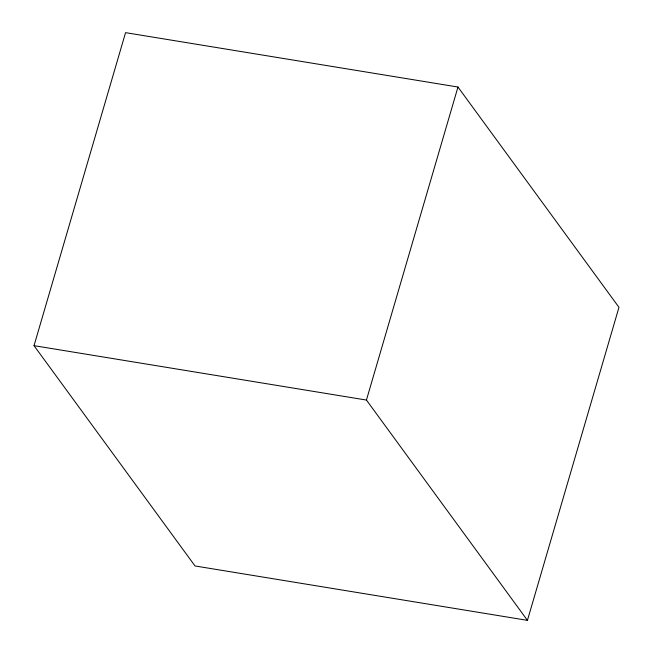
<?xml version="1.0" encoding="UTF-8"?>
<svg xmlns="http://www.w3.org/2000/svg" width="653" height="653" viewBox="0 0 653 653"><rect width="100%" height="100%" fill="white"/><g stroke="black" fill="none" stroke-linecap="round" stroke-linejoin="round"><path stroke-width="0.98" d="M34.029 345.666L125.564 32.65L457.973 87.037L618.971 307.334L527.436 620.35L195.027 565.963L34.029 345.666L366.439 400.052L527.436 620.35M366.439 400.052L457.973 87.037"/></g></svg>
